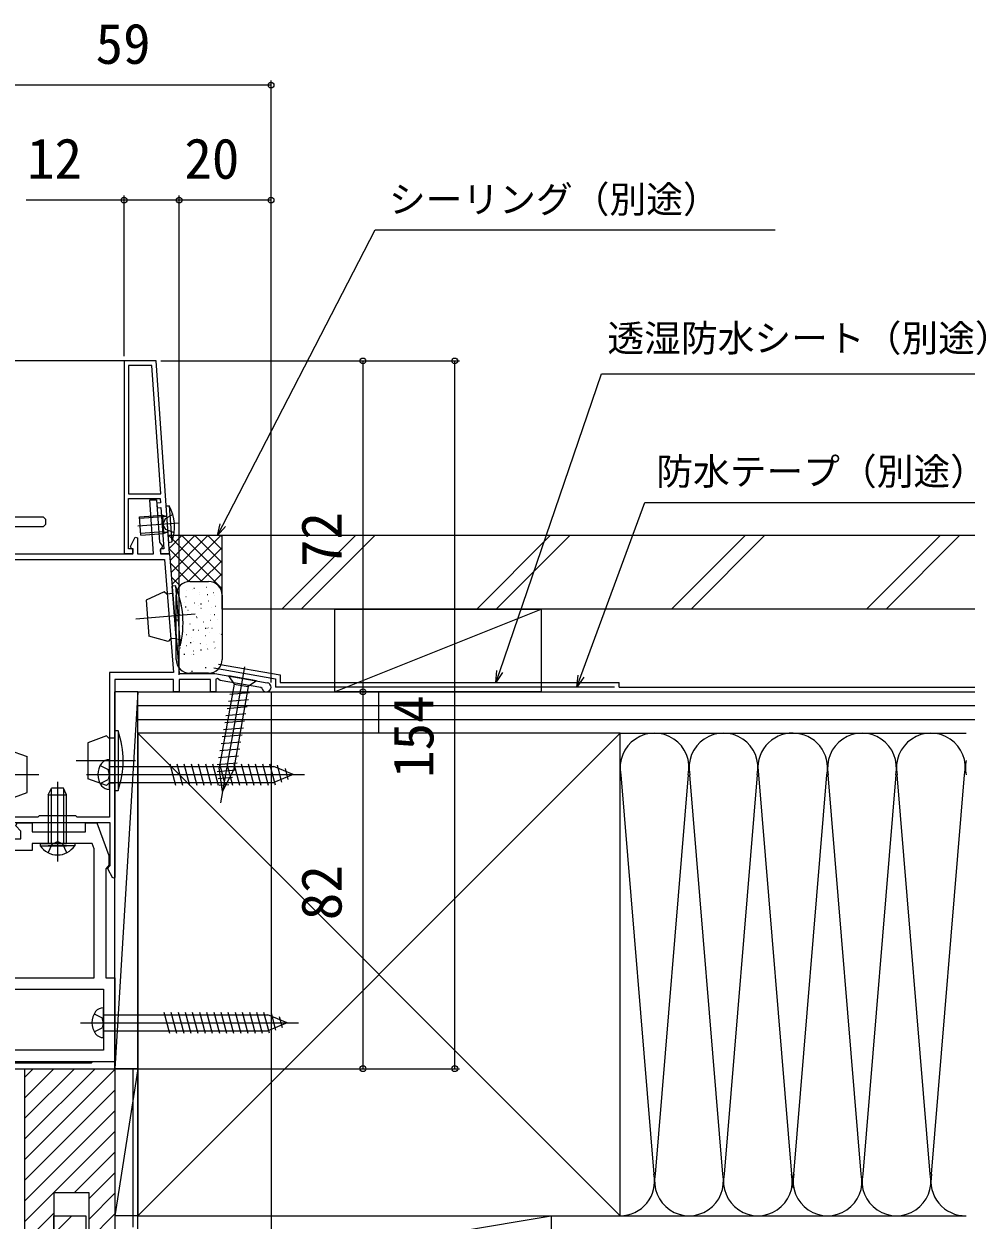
# Model space of a CAD drawing. Units: millimetres, scale not verified. Extents: x -525 to 525, y -783 to 779.
# Drawn here: x 141.2 to 346.3, y 200.5 to 460.8 of the extents above; entities that cross this region are included whole.
import ezdxf
from ezdxf.enums import TextEntityAlignment as Align

# ---------------------------------------------------------------- set-up
doc = ezdxf.new("R2010")
doc.units = ezdxf.units.MM
doc.header["$LTSCALE"] = 4
for name, color, linetype in [('0-2_YKK_11', 7, 'Continuous'), ('0-3_YKK_11E', 7, 'Continuous'), ('0-4_YKK_12', 2, 'Continuous'), ('0-5_YKK_13', 4, 'Continuous'), ('0-7_YKK_D', 6, 'Continuous'), ('0-9_YSS_K', 3, 'Continuous')]:
    doc.layers.add(name, color=color, linetype=linetype)
doc.styles.add('ＭＳ ゴシック', font='')
doc.styles.get('ＭＳ ゴシック').set_extended_font_data('MS Gothic')

msp = doc.modelspace()

# ---------------------------------------------------------------- linework, layer by layer
at = {"layer": '0-2_YKK_11'}
for points in [[(172.922, 345.554), (170, 387.454), (163, 387.454), (163, 345.554), (165, 345.554), (165, 346.554), (164, 346.554), (164, 357.554), (170.882, 357.554), (170.952, 356.552), (170.154, 356.496), (170.223, 355.498), (171.021, 355.554), (171.649, 346.554), (170.9, 346.554), (170.9, 345.554)], [(171.013, 358.554), (169.067, 386.454), (164, 386.454), (164, 358.554)], [(137.4, 288.154), (137.4, 344.254), (171.793, 344.254), (173.78, 319.654), (159.8, 319.654), (159.8, 288.154), (152.8, 288.154), (152.5, 288.454), (144.5, 288.454), (144.2, 288.154)], [(156.5, 253.254), (156.5, 281.303), (156.08, 282.454), (143, 282.454), (143, 280.954), (138.5, 280.954), (138.5, 253.254)], [(138.5, 250.754), (158.5, 250.754), (158.5, 237.454), (138.5, 237.454)]]:
    msp.add_lwpolyline(points, close=True, dxfattribs=at)
for points in [[(136, 288.954), (136, 345.454), (164.9, 345.454), (164.9, 346.362), (164.65, 346.658), (164.432, 347.088), (165.438, 349.1), (165.9, 348.991), (165.9, 345.454), (169.397, 345.454), (168.597, 357.254), (170.1, 357.254), (170.724, 348.052), (171.349, 347.121), (171.12, 346.655), (170.84, 346.335), (170.9, 345.454), (172.9, 345.454), (175, 319.454), (182.745, 319.454), (194.174, 317.439)], [(193.046, 316.153), (192.812, 316.359), (183.891, 317.932), (183.346, 318.389), (183, 318.227), (183, 315.454), (181.8, 315.454), (181.8, 318.154), (175, 318.154), (175, 315.454), (173.8, 315.454), (173.8, 318.154), (161, 318.154), (161, 275.022), (160.551, 274.905), (159.438, 276.908), (159.7, 277.354), (160, 277.654), (160, 286.954), (137.2, 286.954)], [(136.7, 283.754), (136.7, 283.454), (140.5, 283.454), (140.5, 285.154), (139.443, 286.325), (139.722, 286.954), (143, 286.954), (143, 284.954), (154.6, 284.954), (154.6, 286.954), (157.1, 286.954), (159.7, 279.825), (159.7, 277.748), (159.437, 277.45), (159, 276.954), (159, 253.254), (161, 253.254), (161, 234.954)], [(131, 233.454), (161, 233.454), (161, 234.954), (156.2, 234.954), (156.006, 234.804), (155.813, 234.654), (132, 234.654)], [(161, 234.954), (132, 234.954)]]:
    msp.add_lwpolyline(points, dxfattribs=at)
msp.add_arc((194, 316.454), 1, 197.48645, 80.00001, dxfattribs=at)
at = {"layer": '0-3_YKK_11E'}
msp.add_lwpolyline([(138.3, 351.454), (145.5, 351.454), (146, 351.954), (146, 352.954), (145.5, 353.454), (122.2, 353.454)], dxfattribs=at)
at = {"layer": '0-4_YKK_12'}
msp.add_line((163.5, 387.454), (2.502, 387.454), dxfattribs=at)
at = {"layer": '0-5_YKK_13'}
for p, q in [((173.62, 354.039), (171.954, 353.065)), ((172.754, 347.964), (172.197, 355.944)), ((172.197, 355.944), (172.842, 355.933)), ((172.842, 355.933), (173.391, 348.064)), ((174.895, 352.123), (165.978, 351.501)), ((171.365, 353.501), (166.377, 353.154)), ((171.339, 353.88), (172.088, 353.673)), ((171.339, 353.88), (171.617, 349.889)), ((171.365, 353.501), (172.182, 353.669)), ((171.954, 353.065), (171.426, 351.881)), ((172.113, 350.781), (171.426, 351.881)), ((171.591, 350.267), (166.603, 349.92)), ((166.629, 349.541), (171.617, 349.889)), ((171.591, 350.267), (172.423, 350.214)), ((171.617, 349.889), (172.331, 350.198)), ((173.898, 350.048), (172.113, 350.781)), ((172.754, 347.964), (173.391, 348.064)), ((174.179, 338.49), (173.467, 338.433)), ((174.514, 325.475), (173.467, 338.433)), ((174.179, 338.49), (175.226, 325.533)), ((167.795, 335.374), (168.424, 327.584)), ((178.462, 332.315), (165.572, 331.274)), ((174.514, 325.475), (174.385, 327.07)), ((174.514, 325.475), (175.226, 325.533)), ((189.191, 320.856), (183.982, 291.312)), ((191.81, 317.856), (190.015, 316.598)), ((186.962, 317.137), (183.743, 298.884)), ((190.33, 315.221), (185.999, 314.842)), ((190.015, 316.598), (186.796, 298.346)), ((190.061, 313.692), (185.729, 313.313)), ((189.521, 310.633), (185.19, 310.255)), ((189.791, 312.163), (185.459, 311.784)), ((188.982, 307.575), (184.65, 307.196)), ((189.252, 309.104), (184.92, 308.725)), ((161.714, 306.954), (161, 306.954)), ((161, 293.954), (161, 306.954)), ((161.714, 306.954), (161.714, 293.954)), ((188.712, 306.046), (184.381, 305.667)), ((155.1, 304.362), (155.1, 296.546)), ((188.173, 302.987), (183.841, 302.608)), ((188.443, 304.516), (184.111, 304.137)), ((141.9, 293.546), (141.9, 301.362)), ((165.486, 300.454), (152.554, 300.454)), ((157.808, 299.404), (159.528, 298.546)), ((159.8, 294.204), (159.8, 300.704)), ((172.944, 299.754), (174.176, 295.154)), ((174.497, 299.754), (175.729, 295.154)), ((176.05, 299.754), (177.282, 295.154)), ((177.602, 299.754), (178.835, 295.154)), ((179.155, 299.754), (180.388, 295.154)), ((180.708, 299.754), (181.941, 295.154)), ((182.261, 299.754), (183.494, 295.154)), ((187.634, 299.928), (183.302, 299.549)), ((187.903, 301.458), (183.572, 301.079)), ((183.814, 299.754), (185.047, 295.154)), ((185.367, 299.754), (186.6, 295.154)), ((186.92, 299.754), (188.152, 295.154)), ((188.473, 299.754), (189.705, 295.154)), ((190.026, 299.754), (191.258, 295.154)), ((191.579, 299.754), (192.811, 295.154)), ((193.132, 299.754), (194.364, 295.154)), ((194.684, 299.754), (195.894, 295.241)), ((196.306, 299.496), (197.292, 295.82)), ((131.514, 297.454), (144.446, 297.454)), ((154.8, 297.454), (202.3, 297.454)), ((159.8, 297.454), (159.528, 298.546)), ((159.8, 297.454), (159.528, 296.362)), ((159.8, 299.204), (195.575, 299.204)), ((187.364, 298.399), (183.299, 298.043)), ((186.626, 296.829), (183.495, 296.555)), ((184.416, 293.774), (183.743, 298.884)), ((184.416, 293.774), (183.743, 298.884)), ((184.416, 293.774), (186.796, 298.346)), ((199.8, 297.454), (195.575, 299.204)), ((199.8, 297.454), (195.575, 295.704)), ((199.8, 297.454), (195.575, 295.704)), ((198.053, 298.773), (198.689, 296.399)), ((146.5, 293.054), (147.2, 294.454)), ((147.154, 294.363), (147.154, 282.454)), ((149.8, 294.454), (147.2, 294.454)), ((148.5, 295.904), (148.5, 278.504)), ((150.5, 293.054), (149.8, 294.454)), ((149.845, 294.363), (149.845, 282.454)), ((157.808, 295.504), (159.528, 296.362)), ((159.8, 295.704), (195.575, 295.704)), ((161, 293.954), (161, 295.554)), ((185.805, 295.251), (183.691, 295.066)), ((146.5, 293.054), (146.5, 282.454)), ((146.5, 293.054), (150.5, 293.054)), ((161, 293.954), (161.714, 293.954)), ((144.75, 282.454), (144.75, 281.945)), ((144.75, 281.945), (150.5, 281.945)), ((152.25, 282.454), (146.5, 282.454)), ((152.25, 281.945), (146.5, 281.945)), ((152.25, 282.454), (152.25, 281.945)), ((156.508, 245.404), (158.228, 244.546)), ((158.5, 240.204), (158.5, 246.704)), ((158.5, 245.204), (194.275, 245.204)), ((171.644, 245.754), (172.876, 241.154)), ((173.197, 245.754), (174.429, 241.154)), ((174.75, 245.754), (175.982, 241.154)), ((176.302, 245.754), (177.535, 241.154)), ((177.855, 245.754), (179.088, 241.154)), ((179.408, 245.754), (180.641, 241.154)), ((180.961, 245.754), (182.194, 241.154)), ((182.514, 245.754), (183.747, 241.154)), ((184.067, 245.754), (185.3, 241.154)), ((185.62, 245.754), (186.852, 241.154)), ((187.173, 245.754), (188.405, 241.154)), ((188.726, 245.754), (189.958, 241.154)), ((190.279, 245.754), (191.511, 241.154)), ((191.832, 245.754), (193.064, 241.154)), ((193.384, 245.754), (194.594, 241.241)), ((198.5, 243.454), (194.275, 245.204)), ((195.006, 245.496), (195.992, 241.82)), ((196.753, 244.773), (197.389, 242.399)), ((153.5, 243.454), (201, 243.454)), ((156.508, 241.504), (158.228, 242.362)), ((158.5, 243.454), (158.228, 244.546)), ((158.5, 243.454), (158.228, 242.362)), ((198.5, 243.454), (194.275, 241.704)), ((198.5, 243.454), (194.275, 241.704)), ((158.5, 241.704), (194.275, 241.704))]:
    msp.add_line(p, q, dxfattribs=at)
for points in [[(166.629, 349.541), (166.351, 353.532), (171.339, 353.88)], [(173.596, 336.838), (172.3, 336.733), (171.761, 337.192), (167.795, 335.374)], [(174.385, 327.07), (173.089, 326.965), (172.631, 326.427), (168.424, 327.584)], [(191.81, 317.856), (185.704, 318.932), (186.962, 317.137), (190.015, 316.598)], [(161, 305.354), (159.7, 305.354), (159.2, 305.854), (155.1, 304.362)], [(136, 302.354), (137.3, 302.354), (137.8, 302.854), (141.9, 301.362)], [(161, 295.554), (159.7, 295.554), (159.2, 295.054), (155.1, 296.546)], [(136, 292.554), (137.3, 292.554), (137.8, 292.054), (141.9, 293.546)], [(144.75, 282.454), (150.5, 282.454), (150.5, 293.054)], [(146.45, 280.445), (147.355, 282.3), (148.5, 282.909)], [(150.55, 280.445), (149.645, 282.3), (148.5, 282.909)]]:
    msp.add_lwpolyline(points, dxfattribs=at)
for centre, radius, start, end in [((164.495, 351.397), 9.5, 339.461, 28.51645), ((172.142, 353.865), 0.2, 254.56687, 3.98872), ((172.41, 350.015), 0.2, 3.98872, 113.41058), ((155.849, 330.489), 20, 345.65214, 23.58329), ((142.8, 300.454), 20, 341.03444, 18.96559), ((161.3, 297.454), 4, 142.75083, 217.24917), ((159.788, 298.604), 2.1, 89.66112, 142.75083), ((159.788, 296.304), 2.1, 217.24917, 270.33888), ((148.5, 284.481), 4.527, 214.06671, 325.93329), ((160, 243.454), 4, 142.75083, 217.24917), ((158.488, 244.604), 2.1, 89.66112, 142.75083), ((158.488, 242.304), 2.1, 217.24917, 270.33888)]:
    msp.add_arc(centre, radius, start, end, dxfattribs=at)
at = {"layer": '0-7_YKK_D'}
for p, q in [((195, 317.454), (195, 448.454)), ((195, 447.454), (136, 447.454)), ((163, 388.454), (163, 423.454)), ((175, 319.154), (175, 423.454)), ((175, 319.154), (175, 423.454)), ((195, 422.454), (175, 422.454)), ((195, 317.454), (195, 423.454)), ((171, 387.454), (236, 387.454)), ((171, 387.454), (216, 387.454)), ((215, 387.454), (215, 315.454)), ((235, 233.454), (235, 387.454)), ((195, 315.454), (195, 118.454)), ((195, 315.454), (216, 315.454)), ((195, 315.454), (216, 315.454)), ((215, 315.454), (215, 233.454)), ((161, 233.954), (161, 118.454)), ((161, 233.954), (161, 138.454)), ((161, 233.954), (161, 118.454)), ((162, 233.454), (236, 233.454)), ((162, 233.454), (216, 233.454))]:
    msp.add_line(p, q, dxfattribs=at)
for points in [[(175, 422.454), (163, 422.454), (141.723, 422.454)], [(183.335, 349.454), (184.505, 351.72), (217.666, 415.974), (304.762, 415.974)], [(243.949, 317.454), (244.775, 319.866), (266.95, 384.636), (376.828, 384.636)], [(261.6, 316.454), (262.481, 318.847), (276.395, 356.624), (366.673, 356.624)], [(185.112, 351.406), (183.335, 349.454), (183.898, 352.033)], [(245.422, 319.645), (243.949, 317.454), (244.129, 320.088)], [(263.122, 318.611), (261.6, 316.454), (261.84, 319.083)]]:
    msp.add_lwpolyline(points, dxfattribs=at)
for centre in [(195, 447.454), (163, 422.454), (175, 422.454), (175, 422.454), (195, 422.454), (215, 387.454), (235, 387.454), (215, 315.454), (215, 315.454), (215, 233.454), (235, 233.454)]:
    msp.add_circle(centre, 0.637, dxfattribs=at)
at = {"layer": '0-9_YSS_K'}
for p, q in [((172.631, 349.31), (172.775, 349.454)), ((184.352, 337.876), (172.775, 349.454)), ((172.872, 346.723), (175.603, 349.454)), ((173.084, 344.106), (178.432, 349.454)), ((173.226, 341.42), (181.26, 349.454)), ((173.437, 338.803), (184.089, 349.454)), ((184.352, 340.705), (175.603, 349.454)), ((184.352, 343.533), (178.432, 349.454)), ((184.352, 346.362), (181.26, 349.454)), ((184.352, 349.19), (184.089, 349.454)), ((356.878, 349.454), (184.352, 349.454)), ((184.352, 336.454), (184.352, 349.454)), ((197.353, 333.454), (213.353, 349.454)), ((217.595, 349.454), (201.595, 333.454)), ((239.779, 333.454), (255.779, 349.454)), ((244.022, 333.454), (260.022, 349.454)), ((282.209, 333.454), (298.209, 349.454)), ((286.452, 333.454), (302.452, 349.454)), ((324.639, 333.454), (340.639, 349.454)), ((328.882, 333.454), (344.882, 349.454)), ((179.946, 339.454), (172.889, 346.511)), ((176.879, 339.416), (184.352, 346.889)), ((179.745, 339.454), (184.352, 344.061)), ((177.126, 339.445), (173.138, 343.434)), ((182.389, 339.269), (184.352, 341.232)), ((175.2, 338.544), (173.305, 340.438)), ((175.2, 338.544), (175.182, 338.561)), ((176.045, 339.138), (176.095, 339.145)), ((177.352, 339.454), (181.352, 339.454)), ((182.891, 338.992), (182.901, 338.99)), ((183.932, 337.984), (184.352, 338.404)), ((174.352, 322.491), (174.352, 336.454)), ((174.862, 337.338), (174.912, 337.345)), ((176.467, 336.178), (176.517, 336.185)), ((176.522, 337.543), (176.532, 337.541)), ((177.872, 337.767), (177.921, 337.774)), ((178.216, 338.023), (178.307, 337.98)), ((179.375, 336.969), (179.385, 336.967)), ((179.477, 336.607), (179.526, 336.614)), ((180.881, 338.196), (180.931, 338.203)), ((181.13, 336.64), (181.22, 336.597)), ((182.486, 337.036), (182.536, 337.043)), ((182.62, 336.315), (182.63, 336.313)), ((184.352, 336.454), (184.352, 322.491)), ((175.284, 334.378), (175.334, 334.385)), ((176.251, 334.866), (176.261, 334.864)), ((176.332, 333.958), (176.532, 333.958)), ((176.889, 333.218), (176.938, 333.225)), ((178.294, 334.807), (178.343, 334.814)), ((179.153, 334.282), (179.163, 334.28)), ((179.67, 334.626), (179.87, 334.626)), ((179.727, 333.689), (179.818, 333.646)), ((179.899, 333.647), (179.948, 333.654)), ((181.303, 335.236), (181.353, 335.243)), ((182.006, 333.707), (182.016, 333.705)), ((182.908, 334.076), (182.958, 334.083)), ((184.313, 335.665), (184.352, 335.671)), ((208.8, 315.454), (253.8, 333.454)), ((208.8, 333.454), (208.8, 315.454)), ((208.8, 333.454), (253.8, 333.454)), ((174.476, 331.128), (174.676, 331.128)), ((175.077, 332.28), (175.167, 332.237)), ((175.637, 332.258), (175.647, 332.256)), ((175.706, 331.418), (175.756, 331.425)), ((178.716, 331.847), (178.765, 331.854)), ((178.882, 331.605), (178.892, 331.603)), ((180.32, 330.687), (180.37, 330.694)), ((181.725, 332.276), (181.775, 332.283)), ((181.784, 331.02), (181.794, 331.018)), ((182.641, 332.306), (182.731, 332.264)), ((183.33, 331.116), (183.38, 331.123)), ((175.415, 329.571), (175.425, 329.569)), ((175.665, 328.619), (175.865, 328.619)), ((176.128, 328.458), (176.177, 328.465)), ((176.588, 327.947), (176.678, 327.904)), ((177.311, 330.258), (177.36, 330.265)), ((178.001, 328.953), (178.201, 328.953)), ((178.268, 328.996), (178.278, 328.994)), ((179.138, 328.887), (179.187, 328.894)), ((180.672, 329.287), (180.872, 329.287)), ((181.238, 329.356), (181.329, 329.313)), ((181.513, 328.343), (181.523, 328.341)), ((182.147, 329.316), (182.197, 329.323)), ((183.752, 328.156), (183.801, 328.163)), ((184.152, 327.973), (184.242, 327.93)), ((174.723, 326.869), (174.773, 326.876)), ((175.144, 326.894), (175.154, 326.892)), ((176.55, 325.498), (176.599, 325.505)), ((177.398, 326.16), (177.598, 326.16)), ((177.733, 327.298), (177.782, 327.305)), ((178.046, 326.309), (178.056, 326.307)), ((179.559, 325.927), (179.609, 325.934)), ((180.742, 327.727), (180.792, 327.734)), ((180.899, 325.735), (180.909, 325.733)), ((182.569, 326.356), (182.619, 326.363)), ((175.185, 324.996), (175.276, 324.953)), ((175.998, 323.612), (176.198, 323.612)), ((177.775, 323.632), (177.785, 323.63)), ((178.099, 323.613), (178.189, 323.57)), ((178.155, 324.338), (178.204, 324.345)), ((179.67, 324.613), (179.87, 324.613)), ((181.164, 324.767), (181.214, 324.774)), ((182.749, 325.022), (182.84, 324.98)), ((180.672, 320.771), (180.872, 320.771)), ((182.58, 320.659), (196, 318.293)), ((181.352, 319.491), (177.352, 319.491)), ((177.667, 319.94), (177.867, 319.94)), ((196, 318.293), (196, 316.454)), ((166, 315.454), (161, 315.454)), ((161, 233.454), (161, 315.454)), ((166, 315.454), (161, 233.454)), ((166, 315.454), (356.886, 315.454)), ((166, 233.454), (166, 315.454)), ((269.76, 316.454), (196, 316.454)), ((197, 317.454), (270.76, 317.454)), ((218.502, 306.45), (218.502, 315.454)), ((270.76, 316.454), (270.76, 317.454)), ((270.76, 316.454), (356.886, 316.454)), ((166, 312.454), (356.887, 312.454)), ((166, 309.454), (356.888, 309.454)), ((166, 201.454), (271, 306.454)), ((166, 306.454), (271, 201.454)), ((271, 306.454), (308.658, 306.452)), ((308.658, 306.452), (346.316, 306.452)), ((271.158, 297.422), (278.342, 210.485)), ((285.842, 297.422), (278.658, 210.485)), ((293.342, 210.485), (286.158, 297.422)), ((300.842, 297.422), (293.658, 210.485)), ((301.158, 297.422), (308.342, 210.485)), ((308.816, 210.484), (316, 297.421)), ((323.5, 210.484), (316.316, 297.421)), ((331, 297.421), (323.816, 210.484)), ((338.5, 210.484), (331.316, 297.421)), ((338.816, 210.484), (346, 297.421)), ((141.4, 231.633), (143.22, 233.454)), ((141.4, 227.143), (147.711, 233.454)), ((141.4, 222.653), (152.201, 233.454)), ((141.4, 218.163), (156.691, 233.454)), ((141.4, 213.673), (161, 233.273)), ((166, 233.454), (161, 201.454)), ((161, 233.454), (161, 201.454)), ((161, 233.454), (166, 233.454)), ((166, 233.454), (161, 233.454)), ((164.994, 198.968), (164.991, 233.454)), ((166, 201.454), (166, 233.454)), ((141.4, 209.183), (161, 228.783)), ((141.4, 204.693), (161, 224.293)), ((141.4, 200.203), (161, 219.803)), ((152.142, 206.454), (161, 215.312)), ((155.4, 205.222), (161, 210.822)), ((155.4, 200.732), (161, 206.332)), ((141.4, 195.712), (147.7, 202.012)), ((147.7, 197.522), (151.632, 201.454)), ((155.4, 196.242), (161, 201.842)), ((166, 201.454), (161, 201.454)), ((166, 186.454), (256, 201.454)), ((271, 201.454), (308.658, 201.454)), ((308.658, 201.452), (346.316, 201.454))]:
    msp.add_line(p, q, dxfattribs=at)
for points in [[(184.352, 337.454), (184.352, 349.454), (172.652, 349.454)], [(356.882, 333.454), (184.352, 333.454), (184.352, 349.454)], [(253.8, 333.454), (253.8, 315.454), (208.8, 315.454)], [(183.58, 321.483), (197, 319.117), (197, 317.454)], [(147.7, 169.956), (147.7, 201.454), (154.7, 201.454), (154.7, 173.454), (181.7, 173.454), (181.7, 161.454)]]:
    msp.add_lwpolyline(points, dxfattribs=at)
for points in [[(271, 201.454), (271, 306.454), (166, 306.454), (166, 201.454)], [(141.4, 191.454), (141.4, 233.454), (161, 233.454), (161, 191.454), (155.4, 191.454), (155.4, 206.454), (147.7, 206.454), (147.7, 191.454)], [(256, 201.454), (256, 186.454), (166, 186.454), (166, 201.454)]]:
    msp.add_lwpolyline(points, close=True, dxfattribs=at)
for centre, radius, start, end in [((177.352, 336.454), 3, 89.99896, 179.99896), ((181.352, 336.454), 3, 359.99896, 89.99896), ((177.352, 322.491), 3, 179.99896, 269.99896), ((181.352, 322.491), 3, 269.99896, 359.99896), ((278.5, 298.954), 7.5, 348.21649, 191.78353), ((293.5, 298.954), 7.5, 348.21649, 191.78353), ((308.5, 298.954), 7.5, 88.79244, 191.78353), ((308.658, 298.952), 7.5, 348.21646, 90), ((323.658, 298.952), 7.5, 348.21646, 191.78354), ((338.658, 298.952), 7.5, 348.21646, 191.78354), ((353.658, 298.952), 7.5, 168.21635, 191.78354), ((271, 208.954), 7.5, 270, 11.78354), ((286, 208.954), 7.5, 168.21646, 11.78354), ((301, 208.954), 7.5, 168.21646, 11.78354), ((316, 208.954), 7.5, 168.21646, 191.78365), ((316.158, 208.952), 7.5, 168.21647, 11.78351), ((331.158, 208.952), 7.5, 168.21647, 11.78351), ((346.158, 208.952), 7.5, 168.21647, 271.20756)]:
    msp.add_arc(centre, radius, start, end, dxfattribs=at)

# ---------------------------------------------------------------- texts
at = {"layer": '0-7_YKK_D', "style": 'ＭＳ ゴシック'}
for s, height, p in [('59', 8.798, (156.807, 449.454)), ('12', 8.798, (141.882, 424.454)), ('20', 8.798, (176.136, 424.454)), ('シーリング（別途）', 5.865, (220.671, 417.928)), ('透湿防水シート（別途）', 5.865, (268.229, 387.717)), ('防水テープ（別途）', 5.865, (278.855, 358.715))]:
    msp.add_text(s, height=height, dxfattribs=at).set_placement(p, align=Align.BOTTOM_LEFT)
for s, p in [('72', (213, 342.59)), ('154', (233, 296.715)), ('82', (213, 265.761))]:
    msp.add_text(s, height=8.798, rotation=90, dxfattribs=at).set_placement(p, align=Align.BOTTOM_LEFT)

doc.saveas('drawing.dxf')
